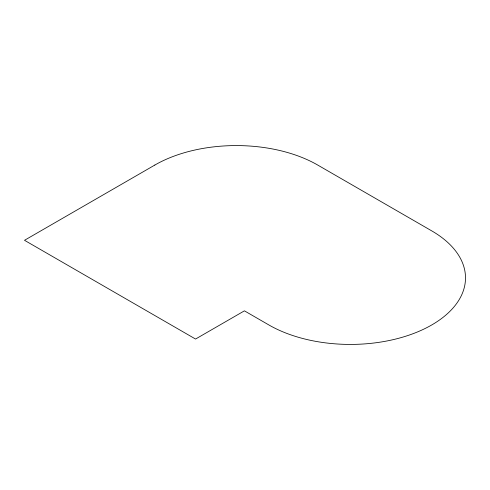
<?xml version="1.0" encoding="UTF-8"?>
<svg xmlns="http://www.w3.org/2000/svg" width="490" height="490" viewBox="0 0 490 490"><rect width="100%" height="100%" fill="white"/><g stroke="black" fill="none" stroke-linecap="round" stroke-linejoin="round"><path stroke-width="0.73" d="M154.822 165.057L24.5 240.296L195.547 339.049L244.418 310.838L268.857 324.944A115.193 66.505 0 0 0 431.764 324.944A115.193 66.505 0 0 0 431.764 230.894L317.728 165.057A115.193 66.505 0 0 0 154.822 165.057"/></g></svg>
